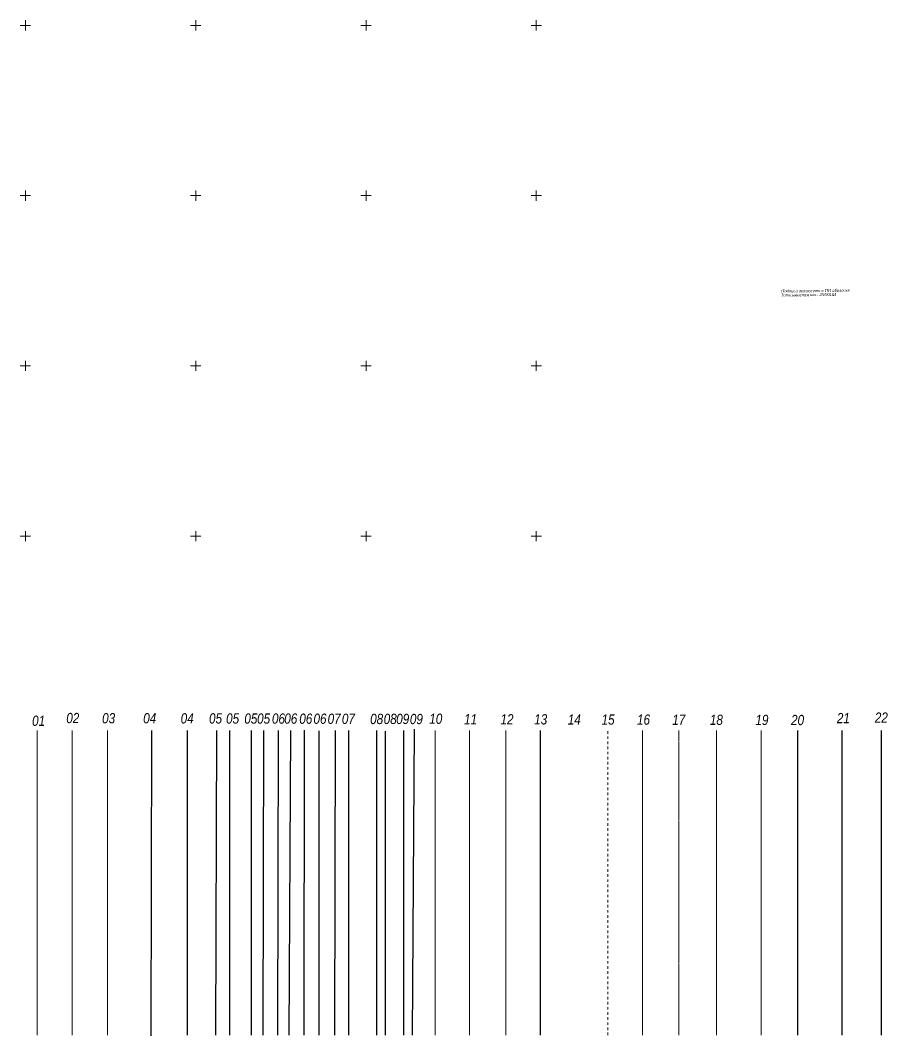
# Model space of a CAD drawing. Header units: metres. Extents: x -331 to 695, y -18 to 691.
# Drawn here: x -330.9 to -76.3, y 384.7 to 683 of the extents above; entities that cross this region are included whole.
import ezdxf
from ezdxf.lldxf.tags import DXFTag

# ---------------------------------------------------------------- set-up
doc = ezdxf.new("R2010")
doc.units = ezdxf.units.M
doc.linetypes.add('СП-1.5х1.5', pattern=[3, 1.5, -1.5])
doc.linetypes.add('СП_9', pattern=[1, 1, 0])
for name, color, linetype in [('01 Геодезические пункты', 7, 'Continuous'), ('20 Растр', 7, 'Continuous'), ('21 Формуляр', 7, 'Continuous')]:
    doc.layers.add(name, color=color, linetype=linetype)
for name, color, linetype, lineweight in [('02 Строения и их части', 7, 'Continuous', 20), ('03 Инженерно-технические сооружения', 7, 'Continuous', 20), ('13 Специальные трубопроводы', 7, 'Continuous', 30), ('14 Железные дороги', 7, 'Continuous', 15), ('15 Дорожная сеть', 7, 'Continuous', 20), ('18 Растительность и грунты', 7, 'Continuous', 20), ('19 Ограждения', 7, 'Continuous', 20), ('22 Границы работ', 2, 'Continuous', 30)]:
    doc.layers.add(name, color=color, linetype=linetype, lineweight=lineweight)
for name, color, linetype, lineweight, true_color in [('04 Водопровод', 7, 'Continuous', 30, 0x0000a5), ('05 Бытовая канализация', 7, 'Continuous', 30, 0x7f1f00), ('06 Ливневая канализация', 7, 'Continuous', 30, 0xa55200), ('07 Дренаж', 7, 'Continuous', 30, 0x7f5f00), ('08 Газопровод', 30, 'Continuous', 30, 0xff7f00), ('09 Теплосеть', 7, 'Continuous', 30, 0x004c13), ('10 ЛЭП и объекты электропередачи', 1, 'Continuous', 20, 0xff0000), ('11 Электрический кабель', 1, 'Continuous', 20, 0xff0000), ('12 Телефонная канализация и связь', 7, 'Continuous', 20, 0x007f3f), ('16 Гидрография', 7, 'Continuous', 20, 0x52a500), ('17 Рельеф', 7, 'Continuous', 15, 0xa55200)]:
    doc.layers.add(name, color=color, linetype=linetype, lineweight=lineweight, true_color=true_color)
doc.styles.add('Бсам курсив', font='timesi.ttf', dxfattribs={"height": 0.875})
doc.styles.add('СП_Д', font='ARIALNI.TTF')
doc.linetypes.add('СП_10.1', pattern='A,0,[133,ltypeshp.shx,S=0.1,R=0,X=0,Y=0],-0.02,[133,ltypeshp.shx,S=0.06,R=0,X=0.02,Y=0],-0.02,[133,ltypeshp.shx,S=0.02,R=0,X=0.04,Y=0],-1.2', length=1.24)
doc.linetypes.add('СП_11.5.3', pattern='A,2.5,[130,ltypeshp.shx,S=0.4242,R=45,X=-0.1,Y=0.3],0,[130,ltypeshp.shx,S=0.4242,R=315,X=0.5,Y=0.3],5,[130,ltypeshp.shx,S=0.4242,R=135,X=-0.1,Y=-0.3],0,[130,ltypeshp.shx,S=0.4242,R=225,X=0.5,Y=-0.3],2.5', length=10)
tags = doc.linetypes.add('СП_4.3.1', pattern='A,8,-2,3,-1,["B",СП_Д,S=1.8,R=0,X=-0.7,Y=-0.9],-1,3,-2', length=20).pattern_tags.tags
tags[10] = DXFTag(74, 10)
tags = doc.linetypes.add('СП_4.3.1.2', pattern='A,8,-2,3,-1,["B",СП_Д,S=1.8,R=0,X=-0.7,Y=-0.9],-1,3,-2,8,-2', length=30).pattern_tags.tags
tags[10] = DXFTag(74, 10)
tags = doc.linetypes.add('СП_4.4.1.2', pattern='A,8,-2,3,-1,["К",СП_Д,S=1.8,R=0,X=-0.7,Y=-0.9],-1,3,-2,8,-2', length=30).pattern_tags.tags
tags[10] = DXFTag(74, 10)
tags = doc.linetypes.add('СП_4.4.2', pattern='A,8,-2,2.9,-1.6,["Кн",СП_Д,S=1.8,R=0,X=-1.3,Y=-0.9],-1.6,2.9,-2', length=21).pattern_tags.tags
tags[10] = DXFTag(74, 10)
tags = doc.linetypes.add('СП_4.4.4', pattern='A,8,-2,3,-1,["Л",СП_Д,S=1.8,R=0,X=-0.7,Y=-0.9],-1,3,-2', length=20).pattern_tags.tags
tags[10] = DXFTag(74, 10)
tags = doc.linetypes.add('СП_4.4.7', pattern='A,8,-2,2.9,-1.6,["Др",СП_Д,S=1.8,R=0,X=-1.3,Y=-0.9],-1.9,3,-2', length=21.4).pattern_tags.tags
tags[10] = DXFTag(74, 10)
tags = doc.linetypes.add('СП_4.4.7.2', pattern='A,8,-2,2.9,-1.6,["Др",СП_Д,S=1.8,R=0,X=-1.3,Y=-0.9],-1.6,2.9,-2,8,-2', length=31).pattern_tags.tags
tags[10] = DXFTag(74, 10)
tags = doc.linetypes.add('СП_4.5', pattern='A,8,-2,4,-1,["Г",СП_Д,S=1.8,R=0,X=-0.7,Y=-0.9],-1,4,-2', length=22).pattern_tags.tags
tags[10] = DXFTag(74, 10)
tags = doc.linetypes.add('СП_4.5.2', pattern='A,8,-2,4,-1,["Г",СП_Д,S=1.8,R=0,X=-0.7,Y=-0.9],-1,4,-2,8,-2', length=32).pattern_tags.tags
tags[10] = DXFTag(74, 10)
tags = doc.linetypes.add('СП_4.6.1', pattern='A,8,-2,3,-1,["Т",СП_Д,S=1.8,R=0,X=-0.7,Y=-0.9],-1,4,-2', length=21).pattern_tags.tags
tags[10] = DXFTag(74, 10)
tags = doc.linetypes.add('СП_4.6.1.2', pattern='A,8,-2,3,-1,["Т",СП_Д,S=1.8,R=0,X=-0.7,Y=-0.9],-1,4,-2,8,-2', length=31).pattern_tags.tags
tags[10] = DXFTag(74, 10)
doc.linetypes.add('СП_4.7.4', pattern='A,8,-2,[131,ltypeshp.shx,S=0.6,R=90,X=0.6,Y=-0.6],8,[131,ltypeshp.shx,S=0.6,R=270,X=-0.6,Y=0.6],-2', length=20)
doc.linetypes.add('СП_4.8.5', pattern='A,4,["●",СП_Д,S=1.5,R=90,X=0.59,Y=-0.632],4,-2', length=10)
tags = doc.linetypes.add('СП_4.9.2.7', pattern='A,12,-1.6,["ТТ",СП_Д,S=1.8,R=0,X=-1.4,Y=-0.9],-1.6,12', length=27.2).pattern_tags.tags
tags[6] = DXFTag(74, 10)
tags = doc.linetypes.add('СП_5.4.4.2', pattern='A,8,-2,2.9,-1.6,["Кн",СП_Д,S=1.8,R=0,X=-1.3,Y=-0.9],-1.6,2.9,-2,8,-2', length=31).pattern_tags.tags
tags[10] = DXFTag(74, 10)
doc.linetypes.add('СП_5.4.4.3', pattern='A,8,-2,3,-0.3,["Кпр",СП_Д,S=1.8,R=0,X=0,Y=-0.9],-3.7,3,-2,8,-2', length=32)
doc.linetypes.add('СП_5.4.4.4', pattern='A,8,-2,3,-0.3,["Л",СП_Д,S=1.8,R=0,X=0,Y=-0.9],-1.7,3,-2,8,-2', length=30)
tags = doc.linetypes.add('СП_5.4.4.5', pattern='A,8,-2,2.9,-1.6,["Лн",СП_Д,S=1.8,R=0,X=-1.3,Y=-0.9],-1.6,2.9,-2,8,-2', length=31).pattern_tags.tags
tags[10] = DXFTag(74, 10)
tags = doc.linetypes.add('СП_5.4.4.6', pattern='A,8,-2,3,-2.4,["Лпр",СП_Д,S=1.8,R=0,X=-2.2,Y=-0.9],-1.6,3,-2,8,-2', length=32).pattern_tags.tags
tags[10] = DXFTag(74, 10)

# ---------------------------------------------------------------- blocks, each defined once
blk = doc.blocks.new('Диаметры ПИ')
at = {"linetype": 'Continuous', "lineweight": 30, "insert": (0, 43.23), "char_height": 0.875, "attachment_point": 7, "rotation": 0.6073, "line_spacing_factor": 0.8, "style": 'Бсам курсив', "bg_fill": 3, "box_fill_scale": 1, "bg_fill_color": 256, "bg_fill_transparency": 0}
blk.add_mtext('Подписи теплосети в ПИ оболочке. \\PЗаписывается как: {\\C10;25/90ПИ}', dxfattribs=at)
blk = doc.blocks.new('СП_1.9')
at = {"color": 3, "lineweight": -2}
for points in [[(-3, 0), (3, 0)], [(0, -3), (0, 3)]]:
    blk.add_lwpolyline(points, dxfattribs=at)
blk = doc.blocks.new('*U1695')
at = {"layer": '01 Геодезические пункты', "color": 0, "linetype": 'Continuous', "lineweight": 20, "ltscale": 2, "xscale": 0.5, "yscale": 0.5, "zscale": 0.5}
blk.add_blockref('СП_1.9', (0, 0), dxfattribs=at)
blk = doc.blocks.new('*U1696')
at = {"layer": '01 Геодезические пункты', "color": 0, "linetype": 'ByBlock', "lineweight": -2, "transparency": 16777216}
for p in [(0, 150), (50, 150), (100, 150), (150, 150), (0, 100), (50, 100), (100, 100), (150, 100), (0, 50), (50, 50), (100, 50), (150, 50), (0, 0), (50, 0), (100, 0), (150, 0)]:
    blk.add_blockref('*U1695', p, dxfattribs=at)

msp = doc.modelspace()

# ---------------------------------------------------------------- linework, layer by layer
at = {"layer": '01 Геодезические пункты', "color": 0, "linetype": 'Continuous', "lineweight": 20, "ltscale": 2}
msp.add_lwpolyline([(-325.97, 384.88), (-325.97, 474.38)], dxfattribs=at)
at = {"layer": '02 Строения и их части', "linetype": 'Continuous', "ltscale": 0.5}
msp.add_lwpolyline([(-315.74, 384.88), (-315.74, 474.38)], dxfattribs=at)
at = {"layer": '03 Инженерно-технические сооружения', "color": 0, "linetype": 'Continuous', "lineweight": 20}
msp.add_lwpolyline([(-305.31, 384.88), (-305.31, 474.38)], dxfattribs=at)
at = {"layer": '04 Водопровод', "linetype": 'СП_4.3.1.2', "ltscale": 0.5}
msp.add_lwpolyline([(-292.39, 474.38), (-292.62, 384.72)], dxfattribs=at)
at = {"layer": '04 Водопровод', "linetype": 'СП_4.3.1', "ltscale": 0.5}
msp.add_lwpolyline([(-281.8, 384.88), (-281.8, 474.38)], dxfattribs=at)
at = {"layer": '05 Бытовая канализация', "linetype": 'СП_5.4.4.2', "ltscale": 0.5}
msp.add_lwpolyline([(-273.35, 474.38), (-273.64, 384.88)], dxfattribs=at)
at = {"layer": '05 Бытовая канализация', "linetype": 'СП_5.4.4.3', "ltscale": 0.5, "flags": 128}
msp.add_lwpolyline([(-269.39, 384.88), (-269.39, 474.38)], dxfattribs=at)
at = {"layer": '05 Бытовая канализация', "linetype": 'СП_4.4.2', "ltscale": 0.5}
msp.add_lwpolyline([(-263.07, 384.88), (-263.07, 474.38)], dxfattribs=at)
at = {"layer": '05 Бытовая канализация', "linetype": 'СП_4.4.1.2', "ltscale": 0.5}
msp.add_lwpolyline([(-259.49, 474.38), (-259.76, 384.88)], dxfattribs=at)
at = {"layer": '06 Ливневая канализация', "linetype": 'СП_5.4.4.4', "ltscale": 0.5}
msp.add_lwpolyline([(-255.29, 384.88), (-255.1, 474.38)], dxfattribs=at)
at = {"layer": '06 Ливневая канализация', "linetype": 'СП_5.4.4.5', "ltscale": 0.5, "flags": 128}
msp.add_lwpolyline([(-251.98, 384.88), (-251.49, 474.38)], dxfattribs=at)
at = {"layer": '06 Ливневая канализация', "linetype": 'СП_4.4.4', "ltscale": 0.5}
msp.add_lwpolyline([(-247.6, 384.88), (-247.45, 474.46)], dxfattribs=at)
at = {"layer": '06 Ливневая канализация', "linetype": 'СП_5.4.4.6', "ltscale": 0.5}
msp.add_lwpolyline([(-243.29, 474.28), (-243.29, 384.88)], dxfattribs=at)
at = {"layer": '07 Дренаж', "linetype": 'СП_4.4.7.2', "ltscale": 0.5}
msp.add_lwpolyline([(-238.52, 474.33), (-238.72, 384.88)], dxfattribs=at)
at = {"layer": '07 Дренаж', "linetype": 'СП_4.4.7', "ltscale": 0.5}
msp.add_lwpolyline([(-234.51, 384.88), (-234.51, 474.38)], dxfattribs=at)
at = {"layer": '08 Газопровод', "linetype": 'СП_4.5', "ltscale": 0.5}
msp.add_lwpolyline([(-226.26, 384.88), (-226.26, 474.38)], dxfattribs=at)
at = {"layer": '08 Газопровод', "linetype": 'СП_4.5.2', "ltscale": 0.5}
msp.add_lwpolyline([(-223.71, 384.88), (-223.71, 474.2)], dxfattribs=at)
at = {"layer": '09 Теплосеть', "linetype": 'СП_4.6.1', "ltscale": 0.5}
msp.add_lwpolyline([(-218.33, 384.88), (-218.33, 474.38)], dxfattribs=at)
at = {"layer": '09 Теплосеть', "linetype": 'СП_4.6.1.2', "ltscale": 0.5, "flags": 128}
msp.add_lwpolyline([(-215.33, 474.71), (-215.85, 384.91)], dxfattribs=at)
at = {"layer": '10 ЛЭП и объекты электропередачи', "color": 1, "linetype": 'Continuous', "lineweight": 20}
msp.add_lwpolyline([(-209.14, 384.88), (-209.14, 474.38)], dxfattribs=at)
at = {"layer": '11 Электрический кабель', "linetype": 'СП_4.7.4', "ltscale": 0.5, "flags": 128}
msp.add_lwpolyline([(-199.01, 384.88), (-199.01, 474.38)], dxfattribs=at)
at = {"layer": '12 Телефонная канализация и связь', "linetype": 'СП_4.8.5', "ltscale": 0.5, "flags": 128}
msp.add_lwpolyline([(-188.38, 384.88), (-188.38, 474.38)], dxfattribs=at)
at = {"layer": '13 Специальные трубопроводы', "linetype": 'СП_4.9.2.7', "lineweight": 30, "ltscale": 0.5}
msp.add_lwpolyline([(-178.19, 384.88), (-178.19, 474.38)], dxfattribs=at)
at = {"layer": '15 Дорожная сеть', "linetype": 'СП-1.5х1.5', "lineweight": 15, "ltscale": 0.5}
msp.add_lwpolyline([(-158.4, 384.88), (-158.4, 474.38)], dxfattribs=at)
at = {"layer": '16 Гидрография', "linetype": 'Continuous', "ltscale": 0.5}
msp.add_lwpolyline([(-148.27, 384.88), (-148.27, 474.38)], dxfattribs=at)
at = {"layer": '17 Рельеф', "linetype": 'СП_9', "ltscale": 0.5}
msp.add_lwpolyline([(-137.61, 384.88), (-137.61, 474.38)], dxfattribs=at)
at = {"layer": '18 Растительность и грунты', "linetype": 'СП_10.1', "ltscale": 0.5, "flags": 128}
msp.add_lwpolyline([(-126.48, 384.88), (-126.48, 474.38)], dxfattribs=at)
at = {"layer": '19 Ограждения', "color": 0, "linetype": 'СП_11.5.3', "ltscale": 0.5, "flags": 128}
msp.add_lwpolyline([(-113.37, 384.88), (-113.37, 474.38)], dxfattribs=at)
at = {"layer": '20 Растр'}
msp.add_lwpolyline([(-102.6, 384.88), (-102.6, 474.38)], dxfattribs=at)
at = {"layer": '21 Формуляр'}
msp.add_lwpolyline([(-89.62, 384.88), (-89.62, 474.38)], dxfattribs=at)
at = {"layer": '22 Границы работ', "color": 2, "linetype": 'Continuous', "lineweight": 30, "ltscale": 0.5}
msp.add_lwpolyline([(-78.11, 384.88), (-78.11, 474.38)], dxfattribs=at)

# ---------------------------------------------------------------- block references
msp.add_blockref('Диаметры ПИ', (-107.54, 558.59))
at = {"layer": '01 Геодезические пункты'}
msp.add_blockref('*U1696', (-329.42, 531.45), dxfattribs=at)

# ---------------------------------------------------------------- texts
at = {"layer": '01 Геодезические пункты', "color": 0, "linetype": 'Continuous', "lineweight": 20, "ltscale": 2, "insert": (-325.55, 477.21), "char_height": 3, "attachment_point": 5, "style": 'СП_Д'}
msp.add_mtext('01', dxfattribs=at)
at = {"layer": '02 Строения и их части', "linetype": 'Continuous', "ltscale": 0.5, "insert": (-315.51, 478), "char_height": 3, "attachment_point": 5, "style": 'СП_Д'}
msp.add_mtext('02', dxfattribs=at)
at = {"layer": '03 Инженерно-технические сооружения', "color": 0, "linetype": 'Continuous', "lineweight": 20, "insert": (-304.99, 477.94), "char_height": 3, "attachment_point": 5, "style": 'СП_Д'}
msp.add_mtext('03', dxfattribs=at)
at = {"layer": '04 Водопровод', "linetype": 'СП_4.3.1', "ltscale": 0.5, "char_height": 3, "attachment_point": 5, "style": 'СП_Д'}
for insert in [(-292.93, 477.94), (-281.93, 477.91)]:
    msp.add_mtext('04', dxfattribs=dict(at, insert=insert))
at = {"layer": '05 Бытовая канализация', "linetype": 'СП_4.4.2', "ltscale": 0.5, "char_height": 3, "attachment_point": 5, "style": 'СП_Д'}
for insert in [(-273.61, 477.9), (-268.59, 477.87), (-263.24, 477.86), (-259.49, 477.85)]:
    msp.add_mtext('05', dxfattribs=dict(at, insert=insert))
at = {"layer": '06 Ливневая канализация', "linetype": 'СП_4.4.4', "ltscale": 0.5, "char_height": 3, "attachment_point": 5, "style": 'СП_Д'}
for insert in [(-255.13, 477.84), (-251.51, 477.84), (-247.1, 477.81), (-242.94, 477.8)]:
    msp.add_mtext('06', dxfattribs=dict(at, insert=insert))
at = {"layer": '07 Дренаж', "linetype": 'СП_4.4.7', "ltscale": 0.5, "char_height": 3, "attachment_point": 5, "style": 'СП_Д'}
for insert in [(-238.78, 477.79), (-234.6, 477.78)]:
    msp.add_mtext('07', dxfattribs=dict(at, insert=insert))
at = {"layer": '08 Газопровод', "linetype": 'СП_4.5', "ltscale": 0.5, "char_height": 3, "attachment_point": 5, "style": 'СП_Д'}
for insert in [(-226.3, 477.73), (-222.33, 477.75)]:
    msp.add_mtext('08', dxfattribs=dict(at, insert=insert))
at = {"layer": '09 Теплосеть', "linetype": 'СП_4.6.1', "ltscale": 0.5, "char_height": 3, "attachment_point": 5, "style": 'СП_Д'}
for insert in [(-218.65, 477.74), (-214.64, 477.71)]:
    msp.add_mtext('09', dxfattribs=dict(at, insert=insert))
at = {"layer": '10 ЛЭП и объекты электропередачи', "color": 1, "linetype": 'Continuous', "lineweight": 20, "insert": (-208.94, 477.8), "char_height": 3, "attachment_point": 5, "style": 'СП_Д'}
msp.add_mtext('10', dxfattribs=at)
at = {"layer": '11 Электрический кабель', "linetype": 'СП_4.7.4', "ltscale": 0.5, "insert": (-198.72, 477.68), "char_height": 3, "attachment_point": 5, "style": 'СП_Д'}
msp.add_mtext('11', dxfattribs=at)
at = {"layer": '12 Телефонная канализация и связь', "linetype": 'СП_4.8.5', "ltscale": 0.5, "insert": (-188.03, 477.65), "char_height": 3, "attachment_point": 5, "style": 'СП_Д'}
msp.add_mtext('12', dxfattribs=at)
at = {"layer": '13 Специальные трубопроводы', "linetype": 'СП_4.9.2.7', "lineweight": 30, "ltscale": 0.5, "insert": (-178.14, 477.62), "char_height": 3, "attachment_point": 5, "style": 'СП_Д'}
msp.add_mtext('13', dxfattribs=at)
at = {"layer": '14 Железные дороги', "linetype": 'Continuous', "lineweight": 15, "ltscale": 0.5, "insert": (-168.27, 477.6), "char_height": 3, "attachment_point": 5, "style": 'СП_Д'}
msp.add_mtext('14', dxfattribs=at)
at = {"layer": '15 Дорожная сеть', "linetype": 'СП-1.5х1.5', "lineweight": 15, "ltscale": 0.5, "insert": (-158.36, 477.57), "char_height": 3, "attachment_point": 5, "style": 'СП_Д'}
msp.add_mtext('15', dxfattribs=at)
at = {"layer": '16 Гидрография', "linetype": 'Continuous', "ltscale": 0.5, "insert": (-147.95, 477.54), "char_height": 3, "attachment_point": 5, "style": 'СП_Д'}
msp.add_mtext('16', dxfattribs=at)
at = {"layer": '17 Рельеф', "linetype": 'СП_9', "ltscale": 0.5, "insert": (-137.59, 477.51), "char_height": 3, "attachment_point": 5, "style": 'СП_Д'}
msp.add_mtext('17', dxfattribs=at)
at = {"layer": '18 Растительность и грунты', "linetype": 'СП_10.1', "ltscale": 0.5, "insert": (-126.56, 477.48), "char_height": 3, "attachment_point": 5, "style": 'СП_Д'}
msp.add_mtext('18', dxfattribs=at)
at = {"layer": '19 Ограждения', "color": 0, "linetype": 'СП_11.5.3', "ltscale": 0.5, "insert": (-113.18, 477.45), "char_height": 3, "attachment_point": 5, "style": 'СП_Д'}
msp.add_mtext('19', dxfattribs=at)
at = {"layer": '20 Растр', "insert": (-102.72, 477.42), "char_height": 3, "attachment_point": 5, "style": 'СП_Д'}
msp.add_mtext('20', dxfattribs=at)
at = {"layer": '21 Формуляр', "insert": (-89.27, 478.01), "char_height": 3, "attachment_point": 5, "style": 'СП_Д'}
msp.add_mtext('21', dxfattribs=at)
at = {"layer": '22 Границы работ', "color": 2, "linetype": 'Continuous', "lineweight": 30, "ltscale": 0.5, "insert": (-78.12, 478.16), "char_height": 3, "attachment_point": 5, "style": 'СП_Д'}
msp.add_mtext('22', dxfattribs=at)

doc.saveas('drawing.dxf')
